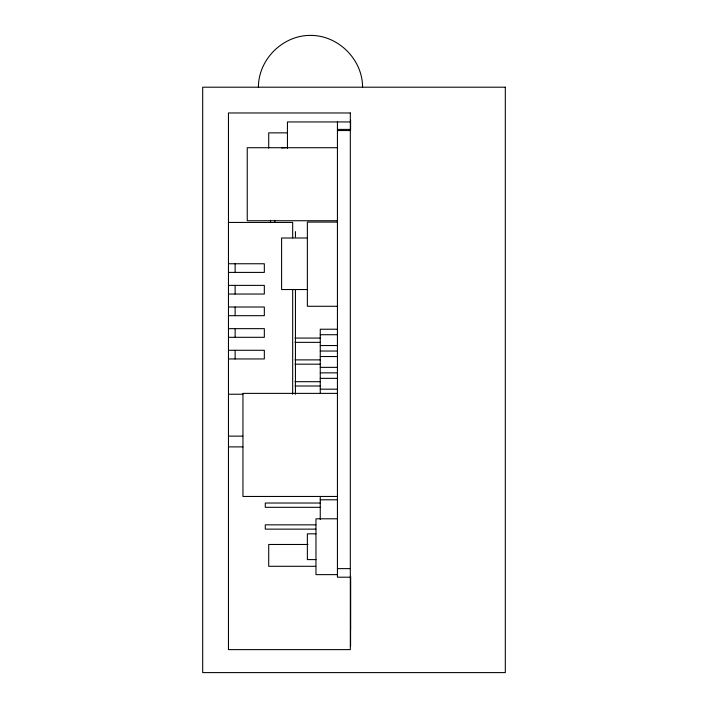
<?xml version="1.0" encoding="UTF-8"?>
<svg xmlns="http://www.w3.org/2000/svg" width="708" height="708" viewBox="0 0 708 708"><rect width="100%" height="100%" fill="white"/><g stroke="black" fill="none" stroke-linecap="round" stroke-linejoin="round"><path stroke-width="1.06" d="M350.584 646.015L350.593 576.365M258.411 87.473C258.243 59.605 282.616 35.223 310.493 35.4C338.362 35.223 362.744 59.605 362.567 87.473M350.318 121.944L287.439 121.944L287.439 148.547M337.433 129.414L350.318 129.414M337.433 130.537L350.318 130.537M287.262 132.856L268.713 132.856L268.713 148.131M337.433 147.715L247.242 147.715L247.242 220.728L337.433 220.728M337.433 222.1L307.369 222.1L307.369 306.281L337.433 306.281M228.746 222.436L292.678 222.436L292.678 237.853M307.369 237.994L281.598 237.994L281.598 289.537L307.369 289.537M228.684 263.757L264.332 263.757L264.332 272.412L228.684 272.412M228.684 285.386L264.332 285.386L264.332 294.041L228.684 294.041M228.684 307.015L264.332 307.015L264.332 315.68L228.684 315.68M228.684 328.654L264.332 328.654L264.332 337.309L228.684 337.309M337.433 329.22L320.255 329.22L320.255 393.577M320.255 334.716L337.433 334.716M294.971 338.07L320.255 338.07M294.971 342.362L320.255 342.362M320.255 345.539L337.433 345.539M228.684 350.283L264.332 350.283L264.332 358.947L228.684 358.947M320.255 351.035L337.433 351.035M320.255 356.531L337.433 356.531M294.971 359.885L320.255 359.885M294.971 364.178L320.255 364.178M320.255 367.355L337.433 367.355M320.255 372.851L337.433 372.851M320.255 378.355L337.433 378.355M294.971 381.701L320.255 381.701M294.971 386.002L320.255 386.002M320.255 389.179L337.433 389.179M337.433 393.382L242.95 393.382L242.95 496.458L337.433 496.458M228.719 394.232L242.941 394.232M228.534 436.137L242.8 436.137M228.534 446.89L242.933 446.89M320.255 499.795L337.433 499.795M320.255 503.025L265.279 503.025L265.279 507.317L320.255 507.317M337.433 518.796L315.963 518.796L315.963 574.63L337.433 574.63M315.856 524.84L265.279 524.84L265.279 529.133L315.856 529.133M315.963 533.832L307.369 533.832L307.369 559.594L315.963 559.594M307.98 544.479L268.713 544.479L268.713 566.294L315.618 566.294M337.433 568.621L350.318 568.621M350.318 577.206L337.433 577.206L337.433 121.944M350.584 119.971L350.584 130.077M350.549 576.427L350.549 630.12M320.255 496.45L320.255 519.486M295.448 231.605L295.448 236.985M295.448 289.705L295.448 394.303M292.678 289.616L292.678 394.232M274.793 220.259L274.793 222.436M270.5 220.259L270.5 222.436M235.127 263.757L235.127 272.412M235.127 285.386L235.127 294.041M235.127 307.015L235.127 315.68M235.127 328.654L235.127 337.309M235.127 350.283L235.127 358.947M281.66 147.963A36.506 36.506 0 0 1 285.899 147.715M505.308 87.199L202.692 87.199L202.692 672.6L505.308 672.6L505.308 87.199M350.318 112.97L228.463 112.97L228.463 649.617L350.318 649.617L350.318 112.97"/></g></svg>
